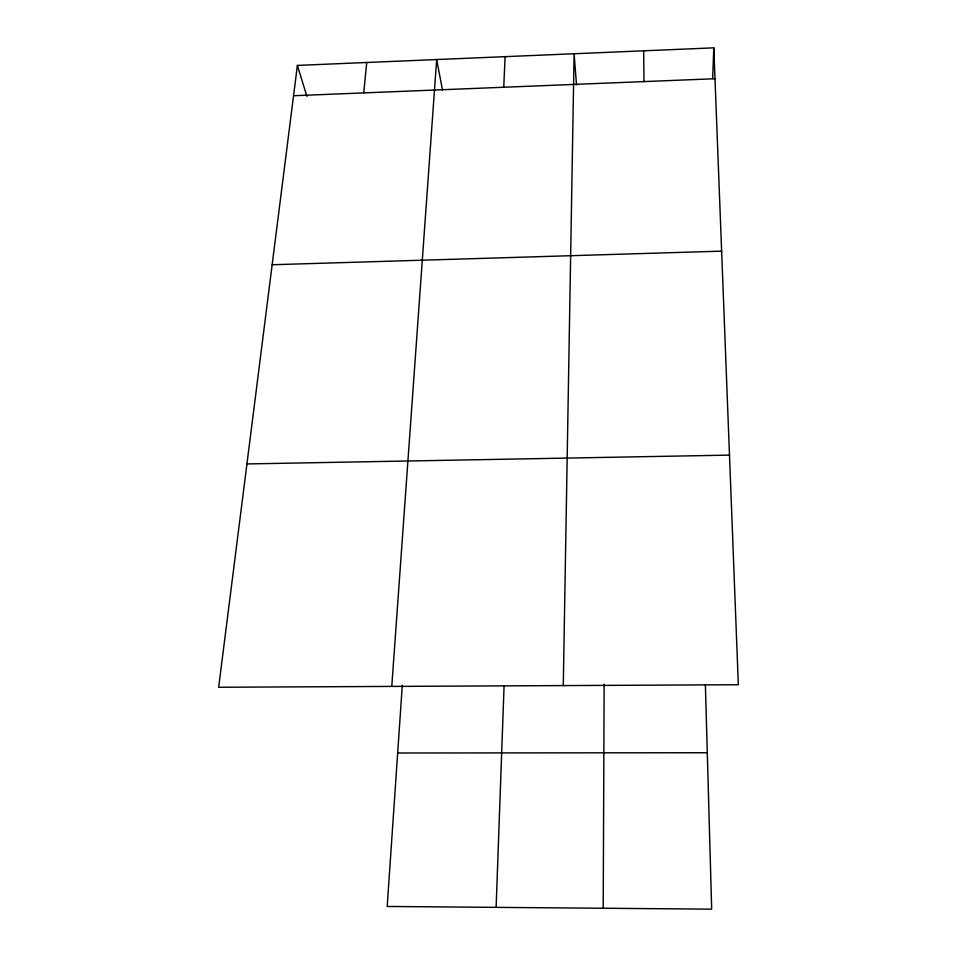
<?xml version="1.0" encoding="UTF-8"?>
<svg xmlns="http://www.w3.org/2000/svg" width="957" height="957" viewBox="0 0 957 957"><rect width="100%" height="100%" fill="white"/><g stroke="black" fill="none" stroke-linecap="round" stroke-linejoin="round"><path stroke-width="1.44" d="M603.209 908.253L604.142 684.183M563.278 685.583L574.104 53.748L576.509 84.826M496.121 907.356L504.064 686.157M712.666 78.594L713.802 47.85L297.388 65.423L218.663 687.258L738.337 684.734L713.802 47.85M503.741 87.254L505.105 56.654M402.299 685.176L387.19 906.458L711.673 909.15L705.393 685.045M391.772 686.42L436.667 59.549L442.529 90.245M363.72 92.913L366.734 62.492M293.548 95.736L714.999 78.725M272.147 264.742L721.638 251.141M246.93 463.942L729.485 455.113M397.669 753.003L707.283 752.728M297.388 65.423L306.922 96.43M643.666 50.805L643.989 81.584"/></g></svg>
